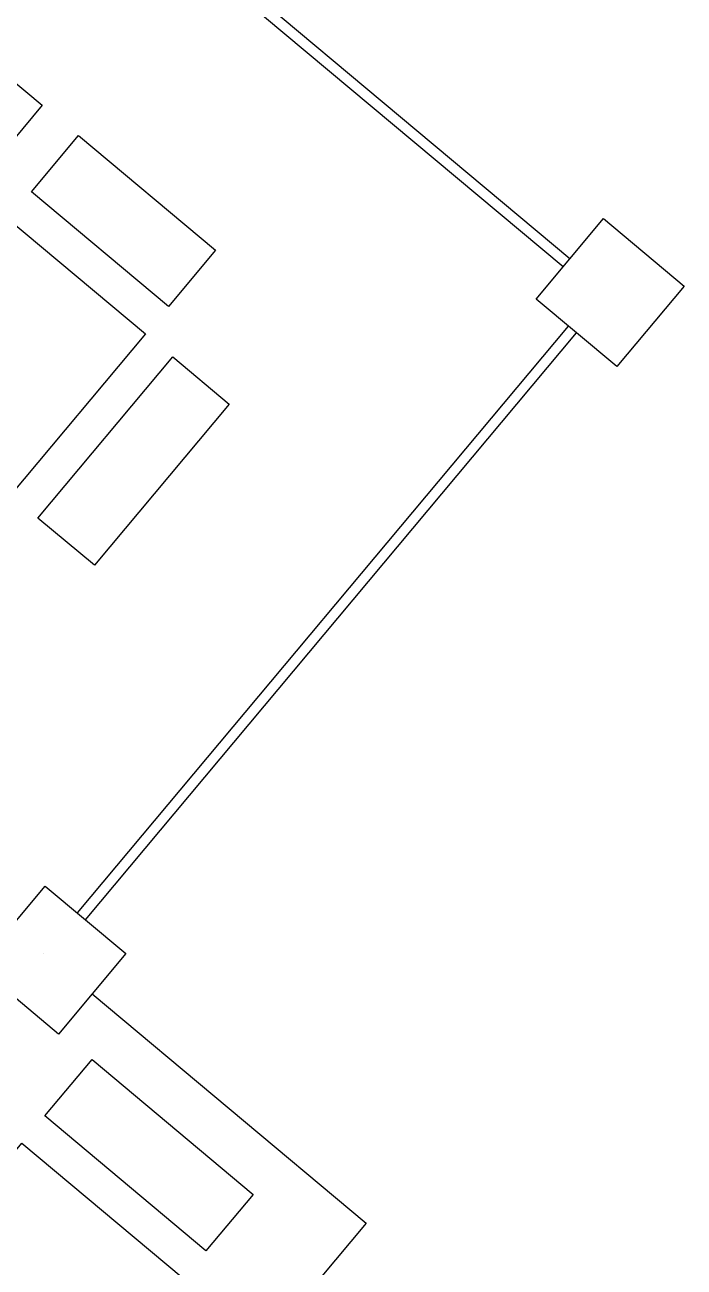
# Model space of a CAD drawing. Header units: millimetres. Extents: x -14813 to 141433, y -60308 to 84383.
# Drawn here: x 52774 to 55911, y 16878 to 22787 of the extents above; entities that cross this region are included whole.
import ezdxf

# ---------------------------------------------------------------- set-up
doc = ezdxf.new("R2010")
doc.units = ezdxf.units.MM
for name, color, linetype, lineweight in [('мебель', 44, 'Continuous', 25), ('стены', 7, 'Continuous', 25), ('территория', 74, 'Continuous', 25)]:
    doc.layers.add(name, color=color, linetype=linetype, lineweight=lineweight)

msp = doc.modelspace()

# ---------------------------------------------------------------- linework, layer by layer
at = {"layer": 'мебель'}
for points in [[(50405, 22475.5), (51046.7, 23242.5), (53347.5, 21317.3), (52705.8, 20550.4), (50405, 22475.5)], [(51980.2, 22683), (52204.8, 22951.4), (52856.7, 22405.9), (52632.1, 22137.5), (51980.2, 22683)], [(52804.7, 21993.1), (53029.3, 22261.6), (53681.2, 21716.1), (53456.6, 21447.7), (52804.7, 21993.1)], [(53104.6, 20216.6), (52836.1, 20441.3), (53477.9, 21208.2), (53746.3, 20983.6), (53104.6, 20216.6)], [(52868.8, 17597.5), (53093.4, 17865.9), (53860.3, 17224.2), (53635.7, 16955.8), (52868.8, 17597.5)], [(52310.5, 16930.3), (52759.7, 17467.1), (53526.6, 16825.4), (53077.4, 16288.5), (52310.5, 16930.3)]]:
    msp.add_lwpolyline(points, dxfattribs=at)
at = {"layer": 'стены'}
for points in [[(55335.3, 21635.9), (52995.5, 23593.7)], [(55367.4, 21674.3), (53027.6, 23632.1)], [(55206.9, 21482.5), (55527.8, 21866), (55911.2, 21545.1), (55590.4, 21161.7), (55206.9, 21482.5)], [(53024.4, 18562.6), (55360.3, 21354.2)], [(53062.7, 18530.5), (55398.6, 21322.1)], [(52550.1, 18307.5), (52871, 18690.9), (53254.5, 18370.1), (52933.6, 17986.6), (52550.1, 18307.5)]]:
    msp.add_lwpolyline(points, dxfattribs=at)
at = {"layer": 'территория'}
msp.add_lwpolyline([(52864, 18370.8), (52864, 18370.8)], close=True, dxfattribs=at)
msp.add_lwpolyline([(53094, 18178.3), (54397.8, 17087.4), (49905.7, 11718.9)], dxfattribs=at)

doc.saveas('drawing.dxf')
